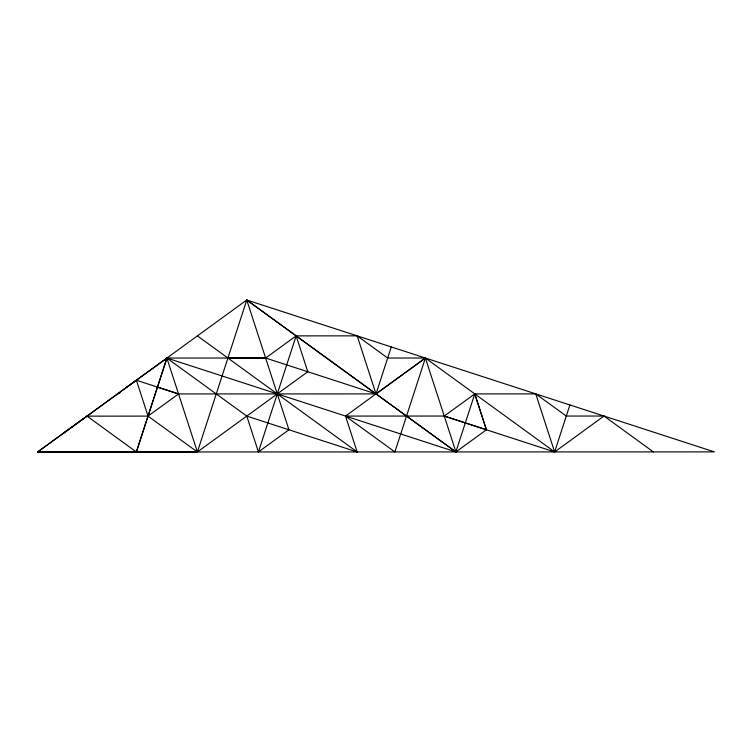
<?xml version="1.0" encoding="UTF-8"?>
<svg xmlns="http://www.w3.org/2000/svg" width="752" height="752" viewBox="0 0 752 752"><rect width="100%" height="100%" fill="white"/><g stroke="black" fill="none" stroke-linecap="round" stroke-linejoin="round"><path stroke-width="1.13" d="M98.653 451.961L136.366 451.98L166.859 358.074L246.759 416.082L357.162 451.961L345.506 416.082L444.216 416.044L554.619 451.943L569.894 404.961M136.375 451.952L157.488 387.101L178.515 393.935L376.019 393.907L425.388 358.018L554.647 451.943L604.006 416.044L653.375 451.905M157.497 387.101L166.935 358.093L126.9 387.111M197.391 451.971L246.769 300.01L714.4 451.896L37.609 451.98L246.769 300.01L288.937 429.787L258.425 451.961L296.138 335.881L307.794 371.742L197.391 451.971L148.012 416.11L87.016 416.147M455.909 451.961L246.769 300.02L455.862 451.886L474.785 393.907L486.412 429.768L474.785 393.907L444.244 416.063L486.422 429.749L455.919 451.924L166.869 358.046L197.4 451.961L37.628 451.99L136.328 380.268M166.878 358.046L265.625 358.046L376.019 393.916L391.284 346.935M62.303 434.007L86.997 416.082L136.366 451.98M148.022 416.119L178.515 393.945L136.403 380.249L148.041 416.138M296.138 335.881L265.625 358.046L227.912 358.046M37.638 452.008L39.865 451.285M117.491 393.916L119.7 393.202M37.666 451.971L39.903 451.247M554.609 451.914L535.772 393.898L474.747 393.898M296.138 335.871L357.162 335.862L387.675 358.018L425.388 358.018L455.919 451.924M566.294 416.044L604.016 416.044M75.341 451.961L86.997 451.971M535.772 393.898L566.294 416.053M197.391 335.871L357.162 451.961M357.172 335.853L375.991 393.869M246.769 416.091L258.425 451.961M425.378 358.037L394.875 451.943L345.497 416.091L425.378 358.037"/></g></svg>
